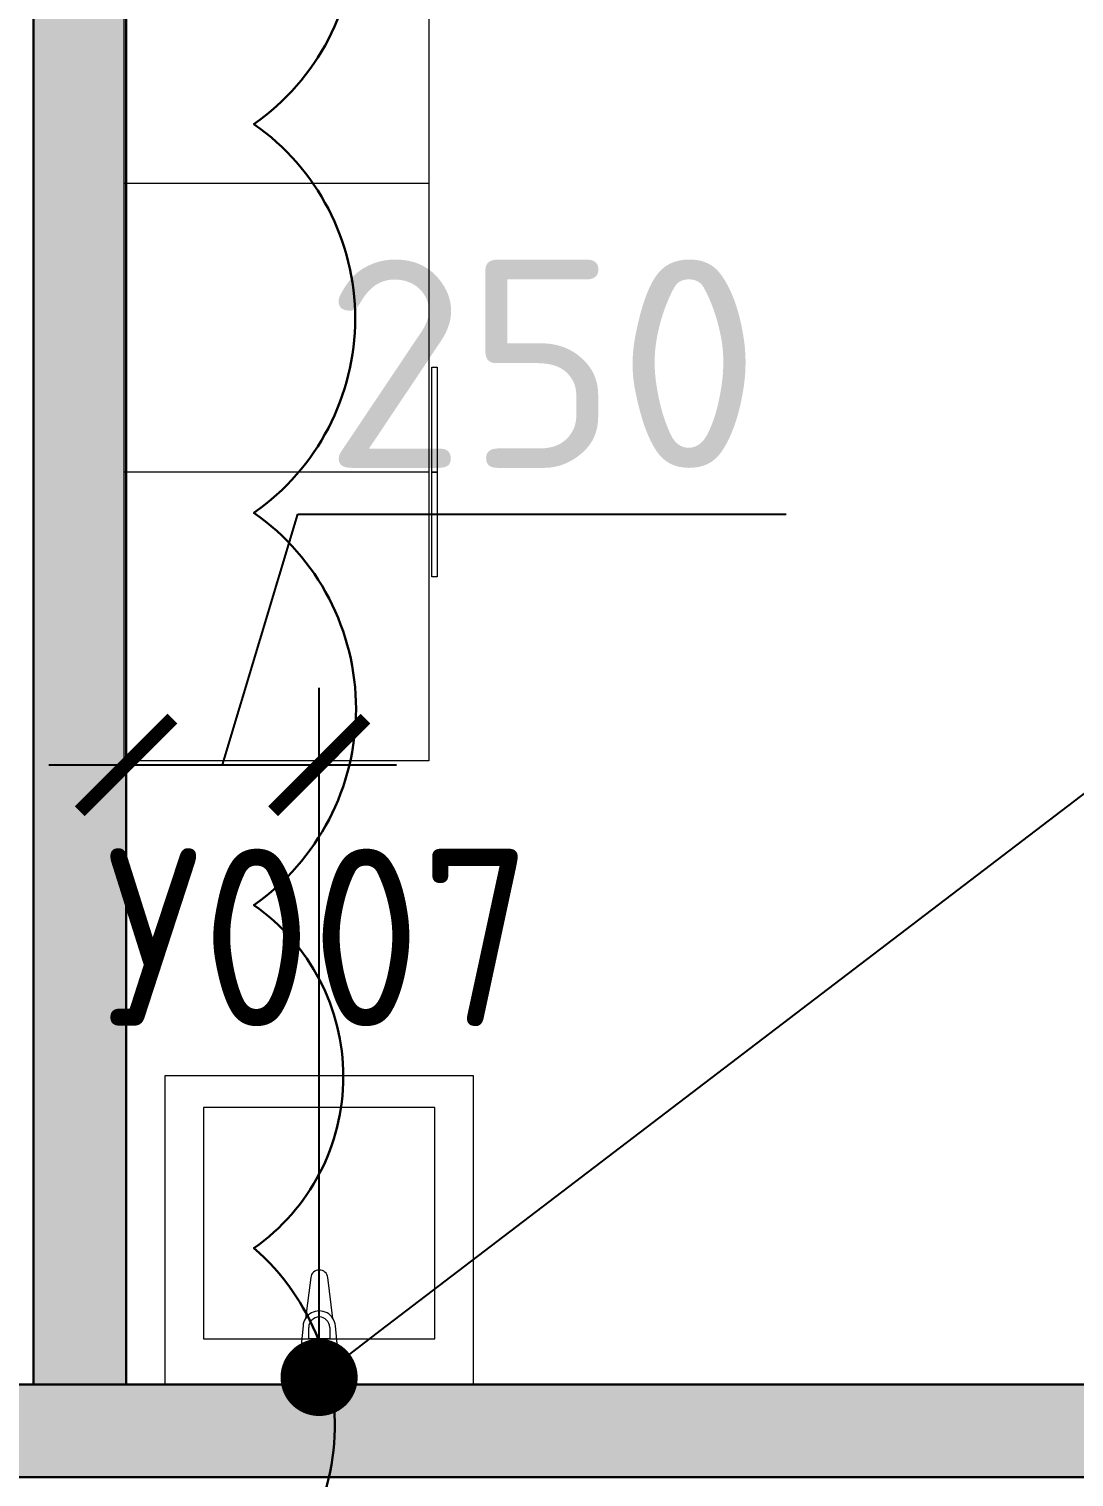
# Model space of a CAD drawing. Header units: millimetres. Extents: x -8417289 to 9420486, y 0 to 166066.
# Drawn here: x -177002 to -175648, y 78580 to 80457 of the extents above; entities that cross this region are included whole.
import ezdxf
from ezdxf import colors
from ezdxf.entities.mleader import LeaderData, LeaderLine
from ezdxf.math import Vec2, Vec3

# ---------------------------------------------------------------- set-up
doc = ezdxf.new("R2010")
doc.units = ezdxf.units.MM
doc.header["$MEASUREMENT"] = 0
doc.header["$PDMODE"] = 3
doc.header["$PDSIZE"] = -4
doc.layers.get('0').update_dxf_attribs({"color": 250, "lineweight": 9})
doc.layers.get('Defpoints').update_dxf_attribs({"color": 6})
for name, color, linetype, lineweight in [('_АР ТЕКСТ', 250, 'Continuous', 25), ('АР_Перегородки газоблок', 165, 'Continuous', 30), ('АР_Перегородки газоблок_Штрих', 165, 'Continuous', 5), ('Сан.техника', 153, 'Continuous', 9), ('ТХ_мебель передв', 250, 'Continuous', 13)]:
    doc.layers.add(name, color=color, linetype=linetype, lineweight=lineweight)
for name, color, linetype in [('ТХ_ВК_раковины_поз', 5, 'Continuous'), ('ТХ_привязки_ВК', 174, 'Continuous'), ('ТХ_сантехника', 253, 'Continuous')]:
    doc.layers.add(name, color=color, linetype=linetype)
doc.styles.add('ISOCPEUR', font='isocpeur.TTF')
doc.styles.add('ISOCPEUR_1', font='isocpeur.TTF', dxfattribs={"width": 0.9, "height": 250})
doc.dimstyles.new('R_100', dxfattribs={"dimtxt": 270, "dimasz": 120, "dimexe": 100, "dimexo": 0, "dimgap": 60, "dimtad": 1, "dimdec": 0, "dimrnd": 50, "dimzin": 0, "dimdsep": 46, "dimtxsty": 'ISOCPEUR', "dimblk": 'ARCHTICK', "dimcen": 0, "dimdle": 100, "dimclrd": 256, "dimclre": 256, "dimclrt": 256, "dimadec": 0, "dimazin": 0, "dimtfac": 2, "dimtdec": 0, "dimtofl": 0, "dimtmove": 1, "dimatfit": 3, "dimfxl": 1, "dimtvp": 3, "dimtolj": 1, "dimtzin": 0, "dimarcsym": 0})

# ---------------------------------------------------------------- blocks, each defined once
blk = doc.blocks.new('_DotSmall')
at = {"color": 0, "linetype": 'ByBlock', "const_width": 0.5}
blk.add_lwpolyline([(-0.0625, 0, 1), (0.0625, 0, 1)], format="xyb", close=True, dxfattribs=at)
blk = doc.blocks.new('У007')
at = {"layer": 'Сан.техника', "color": 5, "linetype": 'Continuous', "lineweight": 5}
for p, q in [((-172832.6, 79059.6), (-172839.2, 79006.7)), ((-172832.6, 79059.6), (-172839.2, 79006.7)), ((-172803.7, 79006.7), (-172810.4, 79059.6)), ((-172803.7, 79006.7), (-172810.4, 79059.6)), ((-172842.5, 78997.2), (-172846.5, 78955.2)), ((-172842.5, 78997.2), (-172846.5, 78955.2)), ((-172835.1, 78980.1), (-172835.1, 78995)), ((-172835.1, 78980.1), (-172835.1, 78995)), ((-172807.9, 78995), (-172807.9, 78980.1)), ((-172807.9, 78995), (-172807.9, 78980.1)), ((-172796.5, 78955.2), (-172800.5, 78997.2)), ((-172796.5, 78955.2), (-172800.5, 78997.2)), ((-172807.9, 78980.1), (-172835.1, 78980.1)), ((-172807.9, 78980.1), (-172835.1, 78980.1))]:
    blk.add_line(p, q, dxfattribs=at)
for points in [[(-172621.5, 78921.1), (-172621.5, 79321.1), (-173021.5, 79321.1), (-173021.5, 78921.1)], [(-172671.5, 78980.1), (-172671.5, 79280.2), (-172971.5, 79280.2), (-172971.5, 78980.1)], [(-172671.5, 78980.1), (-172671.5, 79280.2), (-172971.5, 79280.2), (-172971.5, 78980.1)]]:
    blk.add_lwpolyline(points, close=True, dxfattribs=at)
for centre, radius, start, end in [((-172821.5, 79058.2), 11.2, 7.1386, 172.8608), ((-172821.5, 79058.2), 11.2, 7.1386, 172.8608), ((-172821.5, 78995.3), 21.1, 32.7707, 147.2287), ((-172821.5, 78995.3), 21.1, 32.7707, 147.2287), ((-172821.5, 78995), 13.6, 359.9997, 179.9997), ((-172821.5, 78995), 13.6, 359.9997, 179.9997), ((-172821.5, 78995.3), 21.1, 147.2287, 174.8301), ((-172821.5, 78995.3), 21.1, 147.2287, 174.8301), ((-172821.5, 78995.3), 21.1, 5.1693, 32.7707), ((-172821.5, 78995.3), 21.1, 5.1693, 32.7707), ((-172821.5, 78955.2), 25, 179.9997, 359.9997), ((-172821.5, 78955.2), 25, 179.9997, 359.9997)]:
    blk.add_arc(centre, radius, start, end, dxfattribs=at)
blk = doc.blocks.new('_Dot')
at = {"color": 0, "linetype": 'ByBlock', "lineweight": -2}
blk.add_line((-0.5, 0), (-1, 0), dxfattribs=at)
at = {"color": 0, "linetype": 'ByBlock', "const_width": 0.5}
blk.add_lwpolyline([(-0.25, 0, 1), (0.25, 0, 1)], format="xyb", close=True, dxfattribs=at)
blk = doc.blocks.new('_ArchTick')
at = {"color": 0, "linetype": 'ByBlock', "const_width": 0.15}
blk.add_lwpolyline([(-0.5, -0.5), (0.5, 0.5)], dxfattribs=at)
blk = doc.blocks.new('*D2725')
at = {"layer": 'Defpoints', "color": 0, "linetype": 'ByBlock', "lineweight": 13, "ltscale": 500, "transparency": 16777216}
for p in [(-176626, 79503.2), (-176876.4, 78700.3), (-176626, 78700.3)]:
    blk.add_point(p, dxfattribs=at)
at = {"layer": 'ТХ_привязки_ВК', "linetype": 'ByBlock', "lineweight": -2, "ltscale": 500, "transparency": 16777216}
for p, q in [((-176751.2, 79503.2), (-176653.7, 79828.2)), ((-176653.7, 79828.2), (-176020.7, 79828.2)), ((-176876.4, 78700.3), (-176876.4, 79603.2)), ((-176626, 78700.3), (-176626, 79603.2)), ((-176976.4, 79503.2), (-176526, 79503.2))]:
    blk.add_line(p, q, dxfattribs=at)
at = {"layer": 'ТХ_привязки_ВК', "linetype": 'ByBlock', "lineweight": -2, "ltscale": 500, "transparency": 16777216, "xscale": 120, "yscale": 120, "zscale": 120, "rotation": 180}
blk.add_blockref('_ArchTick', (-176876.4, 79503.2), dxfattribs=at)
at = {"layer": 'ТХ_привязки_ВК', "linetype": 'ByBlock', "lineweight": -2, "ltscale": 500, "transparency": 16777216, "xscale": 120, "yscale": 120, "zscale": 120}
blk.add_blockref('_ArchTick', (-176626, 79503.2), dxfattribs=at)
at = {"layer": 'ТХ_привязки_ВК', "linetype": 'ByBlock', "lineweight": 13, "ltscale": 500, "transparency": 16777216, "insert": (-176337.2, 80023.2), "char_height": 270, "attachment_point": 5, "style": 'ISOCPEUR'}
blk.add_mtext('\\A1;250', dxfattribs=at)

msp = doc.modelspace()

# ---------------------------------------------------------------- hatches: boundary and pattern name
at = {"layer": 'АР_Перегородки газоблок_Штрих', "ltscale": 100}
h = msp.add_hatch(dxfattribs=at)
h.set_pattern_fill('AR-CONC', color=256, scale=30)
h.set_pattern_definition([(50, (110.94, 0), (215.17805, -18.82564), [22.5, -247.5]), (355, (110.94, 0), (-41.6254, 225.65764), [18, -198]), (100.45144, (128.88, -1.57), (173.55265, 206.832), [19.12206, -210.34263]), (46.1842, (110.94, 60), (320.1724, -49.6558), [33.75, -371.25]), (96.63564, (137.63, 55.86), (280.3986, 292.2356), [28.6831, -315.51413]), (351.18416, (110.94, 60), (280.3986, 292.2356), [27, -297]), (21, (140.94, 45), (179.07212, -120.78567), [22.5, -247.5]), (326, (140.94, 45), (72.9946, 217.54501), [18, -198]), (71.45144, (155.87, 34.93), (252.06671, 96.75935), [19.12206, -210.34263]), (37.5, (110.945, 0), (3.647957, 99.868156), [0, -195.6, 0, -201, 0, -198.75]), (7.5, (110.94, 0), (78.92086, 118.323514), [0, -114.6, 0, -191.1, 0, -75.75]), (327.5, (44.045, 0), (160.14673, -6.76646), [0, -75, 0, -234, 0, -310.5]), (317.5, (14.04, 0), (174.95585, 30.03149), [0, -97.5, 0, -155.4, 0, -220.5])])
h.paths.add_polyline_path([(-176997.1, 86350.6), (-176877.1, 86350.6), (-176877.1, 78700.3), (-176997.1, 78700.3)])
h = msp.add_hatch(dxfattribs=at)
h.set_pattern_fill('AR-CONC', color=256, scale=30)
h.set_pattern_definition([(50, (0, 0), (215.17805, -18.82564), [22.5, -247.5]), (355, (0, 0), (-41.6254, 225.65764), [18, -198]), (100.45144, (17.93, -1.57), (173.55265, 206.832), [19.12206, -210.34263]), (46.1842, (0, 60), (320.1724, -49.6558), [33.75, -371.25]), (96.63564, (26.68, 55.86), (280.3986, 292.2356), [28.6831, -315.51413]), (351.18416, (0, 60), (280.3986, 292.2356), [27, -297]), (21, (30, 45), (179.07212, -120.78567), [22.5, -247.5]), (326, (30, 45), (72.9946, 217.54501), [18, -198]), (71.45144, (44.92, 34.93), (252.06671, 96.75935), [19.12206, -210.34263]), (37.5, (0, 0), (3.647957, 99.868156), [0, -195.6, 0, -201, 0, -198.75]), (7.5, (0, 0), (78.92086, 118.323514), [0, -114.6, 0, -191.1, 0, -75.75]), (327.5, (-66.9, 0), (160.14673, -6.76646), [0, -75, 0, -234, 0, -310.5]), (317.5, (-96.9, 0), (174.95585, 30.03149), [0, -97.5, 0, -155.4, 0, -220.5])])
h.paths.add_polyline_path([(-171597.5, 78700.3), (-177508.9, 78700.3), (-177508.9, 78580.3), (-171597.6, 78580.3)])

# ---------------------------------------------------------------- linework, layer by layer
at = {"layer": 'Defpoints', "color": 4, "lineweight": 30}
msp.add_lwpolyline([(-178139.6, 82834.5, 0.520567), (-178139.6, 82243, 0.520567), (-178139.6, 81761.9, 0.520567), (-178139.6, 81320.9, 0.520567), (-178139.6, 80815.1, 0.520567), (-178139.6, 80329.7, 0.520567), (-178139.6, 79830, 0.520567), (-178139.6, 79490.5, 0.520567), (-178139.6, 79043.4, 0.520567), (-178139.6, 78379.9, 0.520567), (-177499.5, 78379.9, 0.520567), (-177148.9, 78379.9, 0.520567), (-176763.5, 78379.9, 0.520567), (-176710.6, 78877, 0.520567), (-176710.6, 79321.6, 0.520567), (-176710.6, 79829.9, 0.520567), (-176710.6, 80333.7, 0.520567), (-176710.6, 80837.9, 0.520567), (-176710.6, 81240.5, 0.520567), (-176710.6, 81836.2, 0.520567), (-176710.6, 82259, 0.520567), (-176710.6, 82598.5, 0.520567)], format="xyb", dxfattribs=at)
at = {"layer": 'АР_Перегородки газоблок', "ltscale": 100}
for points in [[(-176996.4, 78700.3), (-176997.1, 86350.5)], [(-176876.4, 86350.6), (-176876.4, 78700.3)], [(-171597.6, 78700.3), (-177508.9, 78700.3)], [(-171597.6, 78580.3), (-177508.9, 78580.3)]]:
    msp.add_lwpolyline(points, dxfattribs=at)
at = {"layer": 'ТХ_мебель передв'}
for p, q in [((-176483.9, 80256.7), (-176879, 80256.7)), ((-176483.9, 79882.7), (-176879, 79882.7)), ((-176483.9, 79508.7), (-176879, 79508.7))]:
    msp.add_line(p, q, dxfattribs=at)
for points in [[(-176879, 79508.7), (-176879, 81004.7), (-176483.9, 81004.7), (-176483.9, 79508.7)], [(-176473, 80018.6), (-176473, 79882.7), (-176479.9, 79882.7), (-176479.9, 80018.6)], [(-176473, 79882.7), (-176473, 79746.8), (-176479.9, 79746.8), (-176479.9, 79882.7)]]:
    msp.add_lwpolyline(points, close=True, dxfattribs=at)

# ---------------------------------------------------------------- block references
at = {"layer": 'ТХ_сантехника'}
msp.add_blockref('У007', (-3804.5, -220.8), dxfattribs=at)

# ---------------------------------------------------------------- texts
at = {"layer": 'ТХ_ВК_раковины_поз', "style": 'ISOCPEUR_1', "width": 0.9}
msp.add_text('У007', height=230, dxfattribs=at).set_placement((-176904.1, 79164.7, -1.1))

# ---------------------------------------------------------------- dimensions: what is measured, and where the dimension line sits
at = {"layer": 'ТХ_привязки_ВК', "linetype": 'ByBlock', "lineweight": 13, "ltscale": 500}
dim = msp.add_linear_dim(base=(-176626, 79503.2), p1=(-176876.4, 78700.3), p2=(-176626, 78700.3), dimstyle='R_100', override={"dimpost": '\\X'}, dxfattribs=at)
dim.commit()
dim.dimension.update_dxf_attribs({"geometry": '*D2725', "text_midpoint": (-176593.7, 80023.2)})

# ---------------------------------------------------------------- leaders
at = {"layer": '_АР ТЕКСТ'}
ml = msp.add_multileader_mtext('Standard', dxfattribs=at)
ml.set_content('{\\W0.8;-2,550}', color=256, style='ISOCPEUR')
ml.set_leader_properties(color=256, linetype='Continuous', lineweight=-1)
ml.set_arrow_properties(name='DOTSMALL')
ml.build(insert=Vec2(0, 0))
ml.multileader.update_dxf_attribs({"has_text_frame": 1, "text_left_attachment_type": 4, "text_right_attachment_type": 4, "dogleg_length": 100, "arrow_head_size": 180})
ctx = ml.context
ctx.base_point, ctx.char_height, ctx.arrow_head_size, ctx.landing_gap_size, ctx.plane_origin = Vec3(-302775.8, 123943.3, -2), 250, 180, 50, Vec3(-302295.5, 121699.2, -2)
ctx.left_attachment, ctx.right_attachment = 4, 4
notes = []
notes.append((ctx, [(0, (0, 0, 0), (0, 0), (1, 0), 1, [])]))
ctx.mtext.insert, ctx.mtext.width, ctx.mtext.defined_height, ctx.mtext.line_spacing_style, ctx.mtext.flow_direction = Vec3(-302725.8, 124276.6, -2), 801.086, 330.7, 2, 5
ml = msp.add_multileader_mtext('Standard', dxfattribs=at)
ml.set_content('{\\W0.8;-2,550}', color=256, style='ISOCPEUR')
ml.set_leader_properties(color=256, linetype='Continuous', lineweight=-1)
ml.set_arrow_properties(name='DOTSMALL')
ml.build(insert=Vec2(0, 0))
ml.multileader.update_dxf_attribs({"has_text_frame": 1, "text_left_attachment_type": 4, "text_right_attachment_type": 4, "dogleg_length": 100, "arrow_head_size": 180})
ctx = ml.context
ctx.base_point, ctx.char_height, ctx.arrow_head_size, ctx.landing_gap_size, ctx.plane_origin = Vec3(-314736, 120073.3, -2), 250, 180, 50, Vec3(-314255.7, 117829.3, -2)
ctx.left_attachment, ctx.right_attachment = 4, 4
notes.append((ctx, [(0, (0, 0, 0), (0, 0), (1, 0), 1, [])]))
ctx.mtext.insert, ctx.mtext.width, ctx.mtext.defined_height, ctx.mtext.line_spacing_style, ctx.mtext.flow_direction = Vec3(-314686, 120406.6, -2), 801.086, 330.7, 2, 5
at = {"layer": 'ТХ_привязки_ВК'}
ml = msp.add_multileader_mtext('Standard', dxfattribs=at)
ml.set_content('\\A1;\\pxql,t3;{\\fArial|b0|i0|c204|p34;В\\A0;ентили подвода хол. и гор. воды dy-15, \\fArial|b0|i0|c0|p34;h-\\fArial|b0|i0|c204|p34;5\\fArial|b0|i0|c0|p34;00\\fArial|b0|i0|c204|p34;мм\\fArial|b0|i0|c0|p34; \\fArial|b0|i0|c204|p34;от УЧП, \\P\\ptz;Выпуск - канализация dy-50, \\fArial|b0|i0|c0|p34;h-\\fArial|b0|i0|c204|p34;450мм\\fArial|b0|i0|c0|p34; \\fArial|b0|i0|c204|p34;от УЧП\\P\\pt3;\\A1;-высота установки 700мм от УЧП \\P\\ptz;\\A0;для подкл. раковины (поз. У007)}', color=256, style='ISOCPEUR')
ml.set_leader_properties()
ml.set_arrow_properties(name='DOT')
ml.build(insert=Vec2(0, 0))
ml.multileader.update_dxf_attribs({"text_left_attachment_type": 6, "text_right_attachment_type": 6, "dogleg_length": 0.36, "arrow_head_size": 100})
ctx = ml.context
ctx.base_point, ctx.char_height, ctx.arrow_head_size, ctx.plane_origin = Vec3(-151382.2, 97973.7), 200, 100, Vec3(-140650.2, 105403.4)
ctx.left_attachment, ctx.right_attachment = 6, 6
notes.append((ctx, [(0, (1, 1, 0), (-151382.5, 97973.7), (1, 0), 0.36, [(1, [(-176626.2, 78709.4)], 0, [])])]))
ctx.mtext.insert, ctx.mtext.width, ctx.mtext.defined_height, ctx.mtext.flow_direction = Vec3(-151380.2, 98232.5), 11731.073, 3256.3, 5
ml = msp.add_multileader_mtext('Standard', dxfattribs=at)
ml.set_content('\\A1;\\pxql,t3;{\\fArial|b0|i0|c204|p34;В\\A0;ентили подвода хол. и гор. воды dy-15, \\fArial|b0|i0|c0|p34;h-\\fArial|b0|i0|c204|p34;5\\fArial|b0|i0|c0|p34;00\\fArial|b0|i0|c204|p34;мм\\fArial|b0|i0|c0|p34; \\fArial|b0|i0|c204|p34;от УЧП, \\P\\ptz;Выпуск - канализация dy-50, \\fArial|b0|i0|c0|p34;h-\\fArial|b0|i0|c204|p34;450мм\\fArial|b0|i0|c0|p34; \\fArial|b0|i0|c204|p34;от УЧП\\P\\pt3;\\A1;-высота установки 700мм от УЧП \\P\\ptz;\\A0;для подкл. раковины (поз. У007)}', color=256, style='ISOCPEUR')
ml.set_leader_properties()
ml.set_arrow_properties(name='DOT')
ml.build(insert=Vec2(0, 0))
ml.multileader.update_dxf_attribs({"text_left_attachment_type": 6, "text_right_attachment_type": 6, "dogleg_length": 0.36, "arrow_head_size": 100})
ctx = ml.context
ctx.base_point, ctx.char_height, ctx.arrow_head_size, ctx.plane_origin = Vec3(-184428.6, 95778.2), 200, 100, Vec3(-173604.2, 100381)
ctx.left_attachment, ctx.right_attachment = 6, 6
notes.append((ctx, [(0, (1, 1, 0), (-184429, 95778.2), (1, 0), 0.36, [(1, [(-194032.9, 78700.3)], 0, [])])]))
ctx.mtext.insert, ctx.mtext.width, ctx.mtext.defined_height, ctx.mtext.flow_direction = Vec3(-184426.6, 96037), 11731.073, 3256.3, 5
for ctx, leaders in notes:
    for number, flags, end, landing, length, lines in leaders:
        leader = LeaderData()
        leader.index, (leader.has_last_leader_line, leader.has_dogleg_vector, leader.attachment_direction) = number, flags
        leader.last_leader_point, leader.dogleg_vector, leader.dogleg_length = Vec3(end), Vec3(landing), length
        for number, points, colour, breaks in lines:
            line = LeaderLine()
            line.index, line.vertices, line.color, line.breaks = number, Vec3.list(points), colors.encode_raw_color(colour), breaks
            leader.lines.append(line)
        ctx.leaders.append(leader)

doc.saveas('drawing.dxf')
